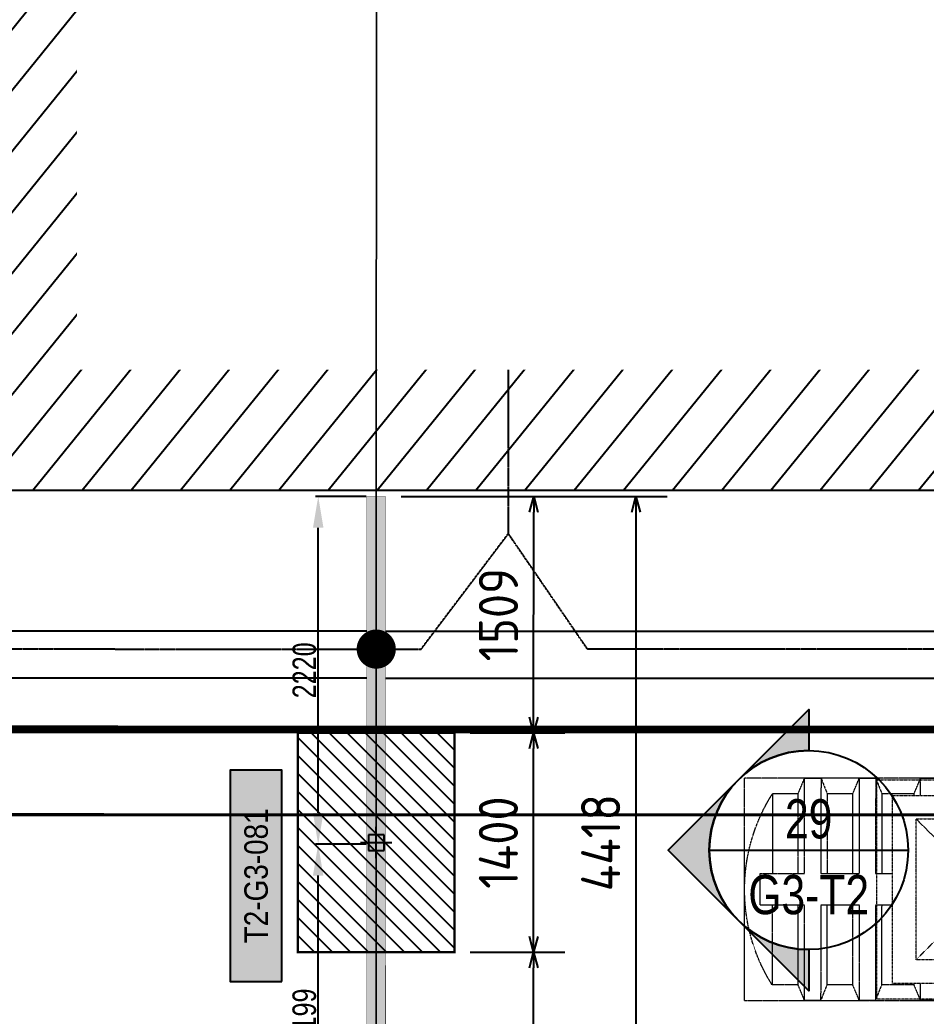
# Model space of a CAD drawing. Header units: centimetres. Extents: x -6122352 to 7132207, y -1694241 to 1947892.
# Drawn here: x 66248 to 72032, y -107290 to -100933 of the extents above; entities that cross this region are included whole.
import ezdxf
from ezdxf.enums import TextEntityAlignment as Align
from ezdxf.xclip import XClip

# ---------------------------------------------------------------- set-up
doc = ezdxf.new("R2010")
doc.units = ezdxf.units.CM
doc.header["$MEASUREMENT"] = 0
doc.header["$XCLIPFRAME"] = 2
doc.header["$PDMODE"] = 66
doc.header["$PDSIZE"] = 100
for name, pattern in [('DASHED2', [0.375, 0.25, -0.125]), ('HIDDEN', [0.375, 0.25, -0.125]), ('XR-AR-END-SETTING OUT PLAN$0$23261-XR-AR-SI-GF$0$HIDDEN', [0.375, 0.25, -0.125])]:
    doc.linetypes.add(name, pattern=pattern)
for name, color, linetype in [('00-MI-DIM', 7, 'Continuous'), ('23585-XR-AR-BOUNDARY WALLS AND SETBACKS$0$setback', 7, 'XR-AR-END-SETTING OUT PLAN$0$23261-XR-AR-SI-GF$0$HIDDEN'), ('@MI-FOOTINGS', 7, 'Continuous'), ('@MI-REF LAYER', 7, 'Continuous'), ('@MI-TYPE-02', 6, 'Continuous'), ('B_TH_4', 7, 'Continuous'), ('PANEL-TAGS', 7, 'Continuous'), ('VD-WS-WATER TANK', 7, 'Continuous'), ('XR-AR-MID-SETTING OUT FOR MASTER$0$23585-XR-AR-MID-GROUND FLOOR$0$A-Flor-Strs', 1, 'Continuous'), ('XR-AR-MID-SETTING OUT FOR MASTER$0$23585-XR-AR-MID-GROUND FLOOR$0$GS-HATCH-FLOOR TILE', 251, 'Continuous')]:
    doc.layers.add(name, color=color, linetype=linetype)
for name, color, linetype, lineweight in [('23585-XR-AR-DAMAC PLOT LIMITS$0$1-Mid units', 41, 'Continuous', 5), ('@ Foundations', 4, 'DASHED2', 50), ('A-ANNO-TEXT', 3, 'Continuous', 25), ('XR-AR-MID-SETTING OUT FOR MASTER$0$23585-XR-AR-MID-GROUND FLOOR$0$$A-GLAZ-WNDO', 232, 'Continuous', 9), ('XR-AR-MID-SETTING OUT FOR MASTER$0$23585-XR-AR-MID-GROUND FLOOR$0$A-GLAZ-SILL', 8, 'Continuous', 5), ('XR-AR-MID-SETTING OUT FOR MASTER$0$23585-XR-AR-MID-GROUND FLOOR$0$A-GLAZ-WNDO', 232, 'Continuous', 9), ('XR-AR-MID-SETTING OUT FOR MASTER$0$23585-XR-AR-MID-GROUND FLOOR$0$A-WALL', 7, 'Continuous', 30), ('XR-AR-MID-SETTING OUT FOR MASTER$0$23585-XR-AR-MID-GROUND FLOOR$0$S-COLS', 51, 'Continuous', 40)]:
    doc.layers.add(name, color=color, linetype=linetype, lineweight=lineweight)
doc.styles.add('Arial Narrow', font='ARIALN.TTF', dxfattribs={"width": 0.95, "height": 500})
doc.styles.add('JWC 1.50MM', font='GOTHIC.TTF', dxfattribs={"width": 0.8, "height": 1.5})
doc.styles.add('PANELTAG_STYLE', font='arial.ttf')
doc.styles.add('Schueco-BEMSTIL', font='isocpeur.ttf', dxfattribs={"width": 0.9})
doc.dimstyles.new('JWC - 1.5', dxfattribs={"dimtxt": 1.5, "dimasz": 2, "dimexe": 0.18, "dimexo": 0.06, "dimgap": 0.09, "dimtad": 1, "dimtoh": 1, "dimdec": 0, "dimzin": 0, "dimdsep": 46, "dimtxsty": 'JWC 1.50MM', "dimcen": 0.09, "dimclrd": 1, "dimclre": 1, "dimclrt": 2, "dimadec": 0, "dimazin": 0, "dimtfac": 1, "dimtdec": 0, "dimtofl": 0, "dimtmove": 0, "dimatfit": 3, "dimfxl": 30, "dimtolj": 1, "dimtzin": 0, "dimarcsym": 0})
doc.dimstyles.new('MI- JWC-TXT-2.5 MM', dxfattribs={"dimscale": 1.5, "dimtxt": 2.5, "dimasz": 1, "dimexe": 2, "dimexo": 1, "dimgap": 1, "dimtad": 1, "dimdec": 0, "dimdsep": 46, "dimtxsty": 'Schueco-BEMSTIL', "dimblk": 'OPEN30', "dimcen": 0, "dimdle": 2, "dimclrd": 140, "dimclre": 8, "dimclrt": 40, "dimadec": 0, "dimazin": 2, "dimtfac": 1, "dimtdec": 0, "dimtix": 1, "dimtmove": 2, "dimatfit": 3, "dimldrblk": 'OPEN', "dimfxl": 2, "dimlwd": -1, "dimlwe": -1, "dimarcsym": 0})

# ---------------------------------------------------------------- blocks, each defined once
blk = doc.blocks.new('23585-XR-AR-BOUNDARY WALLS AND SETBACKS')
at = {"layer": '23585-XR-AR-BOUNDARY WALLS AND SETBACKS$0$setback', "ltscale": 40, "const_width": 0.05}
blk.add_lwpolyline([(496528.0138683853, 2768889.53020306), (496513.6369208413, 2768902.703844581), (496509.4820434907, 2768898.169344686), (496505.4284242032, 2768893.745523636), (496501.3750262877, 2768889.321925911), (496497.3216491075, 2768884.898150815), (496493.2682491078, 2768880.474350816), (496489.1135448206, 2768875.940027513), (496503.490752075, 2768862.766296911), (496507.6456059507, 2768867.300802918), (496511.6990474208, 2768871.724448176), (496515.7524017806, 2768876.148198367), (496519.8058017804, 2768880.571998366), (496521.9338264712, 2768882.894425312), (496523.8591744935, 2768884.995768585), (496528.0138683853, 2768889.53020306)], dxfattribs=at)
blk = doc.blocks.new('A$C9d9485f6')
at = {"layer": 'A-ANNO-TEXT', "rotation": 312.4881850805905}
blk.add_blockref('23585-XR-AR-BOUNDARY WALLS AND SETBACKS', (-2377088.534775567, -1504219.252137818), dxfattribs=at)
blk = doc.blocks.new('23585-XR-AR-DAMAC PLOT LIMITS')
at = {"layer": '23585-XR-AR-DAMAC PLOT LIMITS$0$1-Mid units', "color": 251, "true_color": 0x636466}
for points in [[(496517.9643000001, 2768874.1215), (496500.2691000002, 2768890.3353), (496504.3224999998, 2768894.7589), (496522.0176999997, 2768878.545299999)], [(496513.9108999996, 2768869.697699999), (496496.2156999996, 2768885.911499999), (496500.2691000002, 2768890.3353), (496517.9643000001, 2768874.1215)]]:
    blk.add_lwpolyline(points, close=True, dxfattribs=at)
blk = doc.blocks.new('A$Cf093b529')
at = {"layer": 'A-ANNO-TEXT'}
blk.add_blockref('23585-XR-AR-DAMAC PLOT LIMITS', (-495391.9901121984, -2768603.441896566), dxfattribs=at)
blk = doc.blocks.new('XR-AR-MID-SETTING OUT FOR MASTER$0$23585-XR-AR-MID-GROUND FLOOR$0$945-4P-1-101-GROUND FLOOR PLAN$0$XR-MIDDLE-GROUND FLOOR PLAN$0$A$C446944C1')
at = {"layer": 'XR-AR-MID-SETTING OUT FOR MASTER$0$23585-XR-AR-MID-GROUND FLOOR$0$A-GLAZ-SILL', "color": 252}
blk.add_line((-2.733431756496429e-07, -4.737777635455132e-05), (5.199999726377428, -4.737754352390766e-05), dxfattribs=at)
for points in [[(2.208076124545187, -0.02284434624016285), (2.208076124545187, -0.1242443462833762), (2.093846930889413, -0.07354434626176953), (2.208076124545187, -0.02284434624016285)], [(2.991923328721896, -0.02284434624016285), (2.991923328721896, -0.1242443462833762), (3.106152522144839, -0.07354434579610825), (2.991923328721896, -0.02284434624016285)]]:
    blk.add_lwpolyline(points, dxfattribs=at)
at = {"layer": 'XR-AR-MID-SETTING OUT FOR MASTER$0$23585-XR-AR-MID-GROUND FLOOR$0$A-GLAZ-WNDO', "color": 252}
for p, q in [((5.199999726610258, 0.2499526219908148), (-2.735760062932968e-07, 0.2499526222236454)), ((-2.735760062932968e-07, 0.2499526222236454), (-2.733431756496429e-07, -4.737777635455132e-05)), ((0.04999972670339048, 0.0999526223167777), (0.04999972647055984, 0.2499526219908148)), ((1.284999726805836, 0.2499526222236454), (1.284999726805836, 0.09995262185111642)), ((1.334999726619571, 0.09995262208394706), (1.334999726619571, 0.2499526222236454)), ((3.864999726880342, 0.0999526223167777), (3.864999726880342, 0.2499526224564761)), ((3.914999726694077, 0.2499526222236454), (3.914999726694077, 0.09995262185111642)), ((5.149999726563692, 0.09995262254960835), (5.149999726796523, 0.2499526222236454)), ((5.199999726610258, 0.2499526219908148), (5.199999726377428, -4.737754352390766e-05)), ((-2.733431756496429e-07, 0.09995262208394706), (2.599999726517126, 0.09995262185111642)), ((5.199999726610258, 0.0999526223167777), (2.599999726517126, 0.09995262185111642))]:
    blk.add_line(p, q, dxfattribs=at)
for points in [[(1.284999726805836, 0.1999526221770793), (0.04999972647055984, 0.1999526226427406)], [(3.914999726694077, 0.1999526221770793), (5.149999726796523, 0.1999526219442487)]]:
    blk.add_lwpolyline(points, dxfattribs=at)
for points in [[(1.224999726749957, 0.03995262226089835), (1.304999726824462, 0.03995262226089835), (1.304999726824462, 0.08995262207463384), (1.224999726517126, 0.08995262230746448)], [(2.51999972644262, 0.03995262226089835), (1.304999726824462, 0.03995262226089835), (1.304999726824462, 0.08995262207463384), (2.519999726675451, 0.08995262207463384)], [(2.599999726517126, 0.03995262226089835), (2.51999972644262, 0.03995262226089835), (2.519999726675451, 0.08995262207463384), (2.599999726517126, 0.08995262254029512)], [(2.599999726517126, 0.03995262226089835), (2.679999726591632, 0.03995262202806771), (2.679999726591632, 0.08995262254029512), (2.599999726517126, 0.08995262254029512)], [(2.679999726591632, 0.03995262202806771), (3.89499972644262, 0.039952622493729), (3.894999726675451, 0.08995262207463384), (2.679999726591632, 0.08995262254029512)], [(3.974999726749957, 0.039952622493729), (3.89499972644262, 0.039952622493729), (3.894999726675451, 0.08995262207463384), (3.974999726749957, 0.08995262230746448)]]:
    blk.add_lwpolyline(points, close=True, dxfattribs=at)
blk = doc.blocks.new('XR-AR-MID-SETTING OUT FOR MASTER$0$23585-XR-AR-MID-GROUND FLOOR$0$A$C08698786')
at = {"layer": 'XR-AR-MID-SETTING OUT FOR MASTER$0$23585-XR-AR-MID-GROUND FLOOR$0$S-COLS', "color": 252, "lineweight": 30}
blk.add_lwpolyline([(-100.1414103507996, 18727.55777406693), (-100.141410112381, 17727.55777406693), (99.85858964920044, 17727.55777430534), (99.85858988761902, 18727.55777430534)], close=True, dxfattribs=at)
blk = doc.blocks.new('XR-AR-MID-SETTING OUT FOR MASTER')
at = {"layer": 'XR-AR-MID-SETTING OUT FOR MASTER$0$23585-XR-AR-MID-GROUND FLOOR$0$A-Flor-Strs', "color": 8}
for p, q in [((60.05534254956096, 20672.92354680672), (5940.045863168596, 20672.65234583314)), ((60.04151019822535, 20372.92400187173), (5940.031380742199, 20372.65280095958))]:
    blk.add_line(p, q, dxfattribs=at)
at = {"layer": 'XR-AR-MID-SETTING OUT FOR MASTER$0$23585-XR-AR-MID-GROUND FLOOR$0$A-WALL', "color": 8}
for points in [[(99.99999931454659, 19472.65428209305), (-99.99999925494194, 19472.65428256989), (-99.998236566782, 5500.00000667572), (100.0017631351948, 5500.000006198883), (99.9995484650135, 8850.141927242279), (1100.048611491919, 8850.10940027237), (1100.048611015081, 8950.109399795532), (100.03925588727, 8950.072475910187), (100.0088088810444, 10949.9982419014), (2099.951952844858, 10949.99824142456), (2099.998660355806, 9950.143901348114), (2199.988806992769, 9950.143900871277), (2200.057162195444, 11149.97698402405), (2100.075846284628, 11149.97698354721), (2100.039519578218, 11049.97698402405), (100.0088088810444, 11049.99824142456)], [(100.0000008046627, 19472.65428304672), (400.0004432499409, 19472.65428209305), (400.0004433095455, 19222.70159435272), (99.99999997019768, 19222.70159482956)]]:
    blk.add_lwpolyline(points, close=True, dxfattribs=at)
at = {"layer": 'XR-AR-MID-SETTING OUT FOR MASTER$0$23585-XR-AR-MID-GROUND FLOOR$0$$A-GLAZ-WNDO', "color": 8, "xscale": -1000, "yscale": 1000, "zscale": 1000}
blk.add_blockref('XR-AR-MID-SETTING OUT FOR MASTER$0$23585-XR-AR-MID-GROUND FLOOR$0$945-4P-1-101-GROUND FLOOR PLAN$0$XR-MIDDLE-GROUND FLOOR PLAN$0$A$C446944C1', (5600.000170022249, 19222.70166015625), dxfattribs=at)
at = {"layer": 'XR-AR-MID-SETTING OUT FOR MASTER$0$23585-XR-AR-MID-GROUND FLOOR$0$GS-HATCH-FLOOR TILE', "color": 8}
blk.add_blockref('XR-AR-MID-SETTING OUT FOR MASTER$0$23585-XR-AR-MID-GROUND FLOOR$0$A$C08698786', (-1.490116119384766e-07, 0), dxfattribs=at)
blk = doc.blocks.new('MID UNIT')
at = {"xscale": 0.001, "yscale": 0.001, "zscale": 0.001}
blk.add_blockref('XR-AR-MID-SETTING OUT FOR MASTER', (0, 0), dxfattribs=at)
blk = doc.blocks.new('TH_4')
at = {"xscale": -1}
blk.add_blockref('MID UNIT', (495814.3053798475, 2769130.514097063), dxfattribs=at)
blk.add_blockref('MID UNIT', (495814.3053798428, 2769130.514097063))
blk = doc.blocks.new('A$C780da55d')
at = {"layer": 'B_TH_4', "xscale": 1.000039159572381, "yscale": 1.000039159572381, "zscale": 1.000039159572381}
blk.add_blockref('TH_4', (-495814.0704651335, -2769239.302089663), dxfattribs=at)
blk = doc.blocks.new('23585-XR-AR-MALDIVE-2$0$TH_4')
blk.add_blockref('A$C780da55d', (495794.655359471, 2769130.864096801))
at = {"layer": '@ Foundations', "linetype": 'DASHED2', "ltscale": 0.25}
for points in [[(495813.2805024774, 2769147.567329024), (495815.3305024774, 2769147.567329024), (495815.3305024774, 2769149.917329025), (495813.2805024774, 2769149.917329025)], [(495812.9555024774, 2769144.710129024), (495815.6555024774, 2769144.710129024), (495815.6555024774, 2769147.210129024), (495812.9555024774, 2769147.210129024)]]:
    blk.add_lwpolyline(points, close=True, dxfattribs=at)
blk = doc.blocks.new('WT')
at = {"layer": 'VD-WS-WATER TANK', "color": 8, "linetype": 'HIDDEN', "lineweight": 5}
for p, q in [((-1544.628465470625, 709.6584162400104), (-1544.628465470625, -710.3415837597568)), ((-1544.628465470625, 709.6584162400104), (805.3742911103182, 709.6584162400104)), ((805.3742911103182, -710.3415837599896), (805.3742911103182, 709.6584162400104)), ((-1205.197479922557, 610), (-1368.584841941483, 609.6917219583411)), ((-1367.616602353984, 100.7170481621288), (-1368.584841941483, 609.6917219583411)), ((-853.8209368987009, 609.9999999995343), (-1019.529137560632, 609.6873430171981)), ((-462.4613206691574, 609.9999999997672), (-670.4740313610528, 609.9999999997672)), ((-92.2536644951906, 609.9999999997672), (-279.1144151315093, 609.9999999997672)), ((277.9539916787762, 609.9999999997672), (91.09390626149252, 609.6474338008557)), ((645.8408009468112, 609.9999999997672), (461.3015541732311, 609.6518127417658)), ((646.8096269820817, 100.7170481618959), (645.8408009468112, 609.9999999997672)), ((-1366.263995035551, -610.3082780416589), (-1367.232107905904, -101.4002156818751)), ((648.161647852743, -610.0000000002328), (647.1941214301623, -101.4002156816423)), ((-1202.876633016858, -610.0000000002328), (-1366.263995035551, -610.3082780416589)), ((-853.8209368984681, -610.0000000002328), (-1017.208298916928, -610.3082780416589)), ((-462.4613206691574, -610), (-668.1531844553538, -610)), ((-92.2536644951906, -610.0000000002328), (-276.7935682260431, -610.0000000002328)), ((277.9539916787762, -610.0000000002328), (93.4147449049633, -610.3481872582342)), ((648.161647852743, -610.0000000002328), (463.6224010786973, -610.3481872582342)), ((805.3742911103182, -710.3415837599896), (-1544.628465470625, -710.3415837597568))]:
    blk.add_line(p, q, dxfattribs=at)
at = {"layer": 'VD-WS-WATER TANK', "color": 8, "linetype": 'HIDDEN', "lineweight": 5, "ltscale": 0.2}
for p, q in [((-450.0018297319766, 450.0018297312781, 1.058825682041061), (449.9999999995343, -449.9999999997672, -1)), ((449.9999999995343, 449.9999999993015), (-450.0000000004657, -450.0000000002328, 1.000000000007276))]:
    blk.add_line(p, q, dxfattribs=at)
at = {"layer": 'VD-WS-WATER TANK', "color": 8, "linetype": 'HIDDEN', "lineweight": 5}
for points in [[(-1057.987290713005, 100.7170481625944), (-1058.984124873765, 709.6584162407089), (-1161.101388717303, 709.6584162407089), (-1202.876633016625, 610.0000000006985), (-1202.876633016858, 100.7170481625944)], [(-1161.101388717303, 709.6584162407089), (-1161.10138871707, 100.7170481625944)], [(-1018.560901444405, 100.7170481623616), (-1019.529727479443, 610.0000000004657), (-1058.984124873765, 709.6584162407089)], [(-708.9315945943817, 100.7170481623616), (-709.928428754909, 709.6584162404761), (-812.04569259868, 709.6584162404761), (-853.8209368987009, 610.0000000002328), (-853.8209368982352, 100.7170481628273)], [(-812.04569259868, 709.6584162404761), (-812.04569259868, 100.7170481623616)], [(-669.5052053260151, 100.7170481623616), (-670.4740313610528, 610.0000000002328), (-709.928428754909, 709.6584162404761)], [(-318.3893022132106, 599.9999999993015), (-318.5688125255983, 709.6584162404761), (-420.6860763693694, 709.6584162404761), (-462.4613206691574, 610.0000000004657), (-462.4613206691574, 599.9999999997672)], [(-420.6860763693694, 709.6584162404761), (-420.6860763693694, 599.9999999997672)], [(-279.0953917962033, 599.9999999997672), (-279.1144151315093, 610.0000000004657), (-318.5688125255983, 709.6584162404761)], [(51.81901098834351, 599.9999999995343), (51.63884364836849, 709.6584162402432), (-50.47842019540258, 709.6584162407089), (-92.25366449495777, 610), (-92.2536644951906, 600)], [(-50.47842019540258, 709.6584162407089), (-50.47842019563541, 599.9999999997672)], [(91.11226437753066, 599.9999999995343), (91.09324104245752, 610.0000000002328), (51.63884364836849, 709.6584162402432)], [(422.026010134723, 599.9999999997672), (421.8464998223353, 709.6584162404761), (319.7292359783314, 709.6584162407089), (277.9539916787762, 610.0000000002328), (277.9539916787762, 599.9999999995343)], [(319.7292359783314, 709.6584162407089), (319.7292359785642, 600.0000000002328)], [(461.3199205512647, 600), (461.3008972161915, 610), (421.8464998223353, 709.6584162404761)], [(-1161.10138871707, 100.7170481625944), (-1444.626510607777, 100.7170481625944), (-1444.626510607777, -101.4002156811766), (-1161.10138871707, -101.4002156814095)], [(-812.04569259868, 100.7170481623616), (-1057.987290713005, 100.7170481625944)], [(-600.0000000002328, 100.7170481623616), (-708.9315945943817, 100.7170481623616)], [(599.9999999997672, -101.4002156811766), (705.3734893924557, -101.4002156811766), (705.3734893924557, 100.7170481625944), (599.9999999997672, 100.7170481625944)], [(-1202.876633016858, -101.4002156814095), (-1202.876633016858, -609.9999999995343), (-1161.101388717303, -710.3415837595239), (-1056.663277968066, -710.3415837592911), (-1017.208880573744, -610), (-1018.176406996092, -101.4002156811766)], [(-1161.10138871707, -101.4002156814095), (-1161.101388717303, -710.3415837595239)], [(-1056.663277968066, -710.3415837592911), (-1057.659002496395, -101.4002156809438)], [(-1057.659002496395, -101.4002156809438), (-812.0456925984472, -101.4002156811766)], [(-853.8209368984681, -101.4002156809438), (-853.8209368984681, -609.9999999995343), (-812.04569259868, -710.3415837595239), (-707.6075818496756, -710.3415837595239), (-668.1531844551209, -610), (-669.1207108779345, -101.4002156809438)], [(-812.0456925984472, -101.4002156811766), (-812.04569259868, -710.3415837595239)], [(-707.6075818496756, -710.3415837595239), (-708.6033063777722, -101.4002156809438)], [(-708.6033063777722, -101.4002156809438), (-600.0000000006985, -101.4002156814095)], [(-462.4613206689246, -600.0000000002328), (-462.4613206689246, -609.9999999997672), (-420.6860763693694, -710.3415837595239), (-316.2479656198993, -710.3415837590583), (-276.7935682255775, -609.9999999997672), (-276.8125915611163, -600.0000000002328)], [(-420.6860763693694, -600.0000000004657), (-420.6860763693694, -710.3415837595239)], [(-316.2479656198993, -710.3415837590583), (-316.428393206792, -600)], [(-92.25366449495777, -600.0000000004657), (-92.25366449495777, -609.9999999997672), (-50.47842019516975, -710.3415837592911), (53.95969055383466, -710.3415837592911), (93.41408794769086, -609.9999999997672), (93.39506461261772, -600.0000000004657)], [(-50.47842019540258, -600.0000000002328), (-50.47842019516975, -710.3415837592911)], [(53.95969055383466, -710.3415837592911), (53.7786999901291, -600.0000000004657)], [(277.9539916787762, -600.0000000004657), (277.9539916787762, -610), (319.7292359785642, -710.3415837592911), (424.1673467275687, -710.3415837592911), (463.6217441216577, -609.9999999997672), (463.6027207863517, -600.0000000002328)], [(319.7292359783314, -600.0000000004657), (319.7292359785642, -710.3415837592911)], [(424.1673467275687, -710.3415837592911), (423.9869191413745, -600.0000000002328)]]:
    blk.add_lwpolyline(points, dxfattribs=at)
at = {"layer": 'VD-WS-WATER TANK', "color": 8, "linetype": 'HIDDEN', "lineweight": 5, "ltscale": 0.2}
for points in [[(-699.9999999995343, -699.9999999995343), (700.0000000002328, -700), (699.9999999997672, 700), (-700, 700.0000000002328)], [(-600.0000000004657, -600.0000000004657), (599.9999999995343, -600.0000000011642), (599.9999999995343, 599.9999999995343), (-600.0000000002328, 599.9999999990687)], [(-450.0000000002328, -450.0000000002328), (449.9999999997672, -450.0000000004657), (449.9999999995343, 449.9999999993015), (-450.0000000004657, 450)]]:
    blk.add_lwpolyline(points, close=True, dxfattribs=at)
at = {"layer": 'VD-WS-WATER TANK', "color": 8, "linetype": 'HIDDEN', "lineweight": 5}
for radius in [299.9999999999999, 254.9999999999999]:
    blk.add_circle((0, 2.328306436538696e-10), radius, dxfattribs=at)
for centre, radius, start, end in [((-406.0936178530101, 1.520493773277849), 1138.534847617149, 147.7123555648303, 212.5056355353665), ((-448.5880362042226, -2.084176184376702), 1253.962327314667, 331.0008973028165, 29.21709379940886)]:
    blk.add_arc(centre, radius, start, end, dxfattribs=at)
blk = doc.blocks.new('A$C3d5adbb0')
at = {"layer": 'VD-WS-WATER TANK', "ltscale": 100, "xscale": -0.001000000000000001, "yscale": 0.001000000000000001, "zscale": 0.001000000000000001, "rotation": 359.9999999985787}
blk.add_blockref('WT', (17.25830755522475, 22.02531752479263), dxfattribs=at)
blk = doc.blocks.new('_Dot')
at = {"color": 0, "linetype": 'ByBlock', "lineweight": -2}
blk.add_line((-0.5, 0), (-1, 0), dxfattribs=at)
at = {"color": 0, "linetype": 'ByBlock', "const_width": 0.5}
blk.add_lwpolyline([(-0.25, 0, 1), (0.25, 0, 1)], format="xyb", close=True, dxfattribs=at)
blk = doc.blocks.new('_Open30')
at = {"color": 0, "linetype": 'ByBlock', "lineweight": -2}
for p, q in [((-1, 0.26794919), (0, 0)), ((0, 0), (-1, -0.26794919)), ((0, 0), (-1, 0))]:
    blk.add_line(p, q, dxfattribs=at)
blk = doc.blocks.new('*D1516')
at = {"layer": '@MI-TYPE-02', "color": 8, "transparency": 16777216}
for p, q in [((372376.0693859375, -160410.4428120893), (374074.6558366919, -160410.74490315)), ((372376.7794389448, -164828.4820016013), (374073.8700950749, -164828.7838266371))]:
    blk.add_line(p, q, dxfattribs=at)
at = {"layer": '@MI-TYPE-02', "color": 140, "transparency": 16777216}
blk.add_line((373874.6380550048, -160510.7093318681), (373873.8878830881, -164728.7482585182), dxfattribs=at)
at = {"layer": 'Defpoints', "color": 0, "transparency": 16777216}
for p in [(372276.069387519, -160410.4250272391), (372276.7794405263, -164828.4642167511), (373873.8700982379, -164828.7482569367)]:
    blk.add_point(p, dxfattribs=at)
at = {"layer": '@MI-TYPE-02', "color": 140, "transparency": 16777216, "xscale": 100, "yscale": 100, "zscale": 100}
for p, rotation in [((373874.655839855, -160410.7093334496), 89.9898100313855), ((373873.8700982379, -164828.7482569367), 269.9898100313856)]:
    blk.add_blockref('_Open30', p, dxfattribs=dict(at, rotation=rotation))
at = {"layer": '@MI-TYPE-02', "color": 40, "transparency": 16777216, "insert": (373649.2629726048, -162619.6887792802), "char_height": 250, "attachment_point": 5, "rotation": 89.98981003138552, "style": 'Schueco-BEMSTIL'}
blk.add_mtext('4418', dxfattribs=at)
blk = doc.blocks.new('_Open')
at = {"color": 0, "linetype": 'ByBlock', "lineweight": -2}
for p, q in [((-1, 0.1666666666666667), (0, 0)), ((-1, -0.1666666666666667), (0, 0)), ((0, 0), (-1, 0))]:
    blk.add_line(p, q, dxfattribs=at)
blk = doc.blocks.new('T2-SINGLE FOOTING')
at = {"layer": '@MI-FOOTINGS', "transparency": 33554679}
h = blk.add_hatch(dxfattribs=at)
h.set_pattern_fill('ANSI31', color=8, scale=650)
h.set_pattern_definition([(45, (0, 0), (-57.45242597140699, 57.45242597140699), [])])
h.paths.add_polyline_path([(-700, 500), (700, 500), (700, -500), (-700, -500)])
at = {"layer": '@MI-FOOTINGS', "color": 62, "const_width": 15}
blk.add_lwpolyline([(-700, 500), (700, 500), (700, -500), (-700, -500)], close=True, dxfattribs=at)
at = {"layer": '@MI-FOOTINGS', "color": 30}
blk.add_point((0, 0), dxfattribs=at)
blk = doc.blocks.new('*D1536')
at = {"color": 1, "lineweight": -2, "transparency": 16777216}
for p, q in [((372151.9806341936, -162629.9208121731), (371827.9117536445, -162629.8631770072)), ((371845.5563196649, -164628.3858212811), (371845.8761836594, -162829.8663751173)), ((372150.7794450455, -164828.4401079206), (371827.5207502492, -164828.3826168451))]:
    blk.add_line(p, q, dxfattribs=at)
at = {"color": 1, "transparency": 16777216}
for points in [[(371812.5428508532, -162829.8604468339), (371879.2095164655, -162829.8723034007), (371845.9117533598, -162629.8663782803)], [(371812.2229868587, -164628.3798929977), (371878.889652471, -164628.3917495645), (371845.5207499645, -164828.3858181181)]]:
    blk.add_solid(points, dxfattribs=at)
at = {"layer": 'Defpoints', "color": 0, "transparency": 16777216}
for p in [(371845.9117533598, -162629.8663782803), (372157.9806340987, -162629.9218792641), (372156.7794449506, -164828.4411750117)]:
    blk.add_point(p, dxfattribs=at)
at = {"color": 2, "transparency": 16777216, "insert": (371757.9433094744, -163729.1104879127), "char_height": 150, "attachment_point": 5, "rotation": 89.98981003138552, "style": 'JWC 1.50MM'}
blk.add_mtext('\\A1;2199', dxfattribs=at)
blk = doc.blocks.new('*D1538')
at = {"color": 1, "lineweight": -2, "transparency": 16777216}
for p, q in [((372153.1855581595, -160410.4015167578), (371828.3064917939, -160410.3437375016)), ((371845.9473229958, -162429.8663814433), (371846.2709218088, -160610.3469356116)), ((372151.9806341936, -162629.9208121731), (371827.9117535801, -162629.8631770072))]:
    blk.add_line(p, q, dxfattribs=at)
at = {"color": 1, "transparency": 16777216}
for points in [[(371812.9375890027, -160610.3410073282), (371879.604254615, -160610.352863895), (371846.3064915093, -160410.3469387746)], [(371812.6139901897, -162429.8604531599), (371879.2806558019, -162429.8723097267), (371845.9117532954, -162629.8663782803)]]:
    blk.add_solid(points, dxfattribs=at)
at = {"layer": 'Defpoints', "color": 0, "transparency": 16777216}
for p in [(371846.3064915093, -160410.3469387746), (372159.1855580646, -160410.4025838488), (372157.9806340987, -162629.9218792641)]:
    blk.add_point(p, dxfattribs=at)
at = {"color": 2, "transparency": 16777216, "insert": (371758.3361802147, -161520.0910482409), "char_height": 150, "attachment_point": 5, "rotation": 89.98981003138552, "style": 'JWC 1.50MM'}
blk.add_mtext('\\A1;2220', dxfattribs=at)
blk = doc.blocks.new('*D1529')
at = {"color": 8, "transparency": 16777216}
for p, q in [((372816.2999106024, -163319.5513200113), (373421.1303186715, -163319.6588881951)), ((372376.7794389448, -164828.4820016013), (373420.8619437123, -164828.6676901137))]:
    blk.add_line(p, q, dxfattribs=at)
at = {"color": 140, "transparency": 16777216}
blk.add_line((373220.8797317255, -164728.6321219948), (373221.1125369843, -163419.6233169132), dxfattribs=at)
at = {"layer": 'Defpoints', "color": 0, "transparency": 16777216}
for p in [(372716.2999121839, -163319.5335351611), (373221.1303218345, -163319.6233184947), (372276.7794405263, -164828.4642167511)]:
    blk.add_point(p, dxfattribs=at)
at = {"color": 140, "transparency": 16777216, "xscale": 100, "yscale": 100, "zscale": 100}
for p, rotation in [((373221.1303218345, -163319.6233184947), 89.98981003138552), ((373220.8619468753, -164828.6321204133), 269.9898100313856)]:
    blk.add_blockref('_Open30', p, dxfattribs=dict(at, rotation=rotation))
at = {"color": 40, "transparency": 16777216, "insert": (372995.9961379133, -164074.087703541), "char_height": 250, "attachment_point": 5, "rotation": 89.98981003138552, "style": 'Schueco-BEMSTIL'}
blk.add_mtext('1509', dxfattribs=at)
blk = doc.blocks.new('*D1530')
at = {"color": 8, "transparency": 16777216}
for p, q in [((372816.5488984647, -161919.5513421524), (373421.3793065339, -161919.6589103362)), ((372816.2999106024, -163319.5513200113), (373421.130318631, -163319.6588881951))]:
    blk.add_line(p, q, dxfattribs=at)
at = {"color": 140, "transparency": 16777216}
blk.add_line((373221.1481066442, -163219.6233200762), (373221.3615248467, -162019.6233390543), dxfattribs=at)
at = {"layer": 'Defpoints', "color": 0, "transparency": 16777216}
for p in [(372716.5489000462, -161919.5335573022), (373221.3793096969, -161919.6233406358), (372716.2999121839, -163319.5335351611)]:
    blk.add_point(p, dxfattribs=at)
at = {"color": 140, "transparency": 16777216, "xscale": 100, "yscale": 100, "zscale": 100}
for p, rotation in [((373221.3793096969, -161919.6233406358), 89.98981003138552), ((373221.130321794, -163319.6233184947), 269.9898100313856)]:
    blk.add_blockref('_Open30', p, dxfattribs=dict(at, rotation=rotation))
at = {"color": 40, "transparency": 16777216, "insert": (372996.2548193039, -162619.5833136523), "char_height": 250, "attachment_point": 5, "rotation": 89.98981003138552, "style": 'Schueco-BEMSTIL'}
blk.add_mtext('1400', dxfattribs=at)
blk = doc.blocks.new('*D1531')
at = {"color": 8, "transparency": 16777216}
for p, q in [((372376.0693859375, -160410.4428120893), (373421.6476852451, -160410.6287666266)), ((372816.5488984647, -161919.5513421524), (373421.3793064902, -161919.6589103362))]:
    blk.add_line(p, q, dxfattribs=at)
at = {"color": 140, "transparency": 16777216}
blk.add_line((373221.3970945034, -161819.6233422173), (373221.6299035579, -160510.5931953447), dxfattribs=at)
at = {"layer": 'Defpoints', "color": 0, "transparency": 16777216}
for p in [(372276.069387519, -160410.4250272391), (373221.6476884081, -160410.5931969262), (372716.5489000462, -161919.5335573022)]:
    blk.add_point(p, dxfattribs=at)
at = {"color": 140, "transparency": 16777216, "xscale": 100, "yscale": 100, "zscale": 100}
for p, rotation in [((373221.6476884081, -160410.5931969262), 89.98981003138552), ((373221.3793096532, -161919.6233406358), 269.9898100313856)]:
    blk.add_blockref('_Open30', p, dxfattribs=dict(at, rotation=rotation))
at = {"color": 40, "transparency": 16777216, "insert": (372996.5135025891, -161165.068252868), "char_height": 250, "attachment_point": 5, "rotation": 89.98981003138552, "style": 'Schueco-BEMSTIL'}
blk.add_mtext('1509', dxfattribs=at)
blk = doc.blocks.new('*U1871')
h = blk.add_hatch(color=94)
edge = h.paths.add_edge_path()
edge.add_line((-5.853590386044781e-15, -6.350000000000011), (-3.839567134987508e-15, -8.98025612106916))
edge.add_line((-3.839567134987508e-15, -8.98025612106916), (-8.98025612106916, -1.4210854715202e-14))
edge.add_line((-8.98025612106916, -1.364422505680946e-14), (-1.243449787580175e-14, 8.980256121069147))
edge.add_line((-1.308023176029987e-14, 8.980256121069147), (-6.554262137165959e-15, 6.349999999999988))
edge.add_arc((-2.326472348102011e-15, -1.154631945610163e-14), 6.35, 90.00000000000004, 269.9999999999999)
at = {"color": 94}
blk.add_line((-6.35, -5.639932965095795e-15), (6.35, -1.127986593019159e-14), dxfattribs=at)
for points in [[(-5.853590386044781e-15, -6.350000000000011), (-3.839567134987508e-15, -8.98025612106916), (-8.98025612106916, -1.364422505680946e-14), (-1.308023176029987e-14, 8.980256121069147), (-6.554262137165959e-15, 6.349999999999988, 0.9999999999999994)], [(-4.490128060534579, 4.490128060534578, 0.4142135623730951), (-4.490128060534578, -4.49012806053458), (-8.98025612106916, -1.236372533598709e-15), (-4.490128060534585, 4.490128060534578)]]:
    blk.add_lwpolyline(points, format="xyb", close=True)
blk.add_circle((-1.409983241273949e-15, -5.639932965095795e-15), 6.35, dxfattribs=at)
at = {"style": 'Arial Narrow', "width": 0.95, "flags": 8}
blk.add_attdef('VIEWNUMBER', text='', height=2.5, dxfattribs=at).set_placement((-1.409983241273949e-15, -5.639932965095795e-15), align=Align.BOTTOM_CENTER)
blk.add_attdef('SHEETNUMBER', text='', height=2.5, dxfattribs=at).set_placement((-1.409983241273949e-15, -1.587500000000005), align=Align.TOP_CENTER)
blk = doc.blocks.new('PANELTAG')
at = {"layer": 'PANEL-TAGS', "color": 1}
blk.add_lwpolyline([(-13.49999999999989, -3.300000000000182), (13.50000000000011, -3.300000000000182), (13.50000000000011, 3.299999999999727), (-13.49999999999989, 3.299999999999727)], close=True, dxfattribs=at)
at = {"layer": 'PANEL-TAGS', "color": 40, "true_color": 0xffd700}
blk.add_solid([(-13.49999999999989, -3.300000000000182), (13.50000000000011, -3.300000000000182), (-13.49999999999989, 3.299999999999727), (13.50000000000011, 3.299999999999727)], dxfattribs=at)
at = {"layer": 'PANEL-TAGS', "color": 5, "style": 'PANELTAG_STYLE', "width": 0.85}
blk.add_attdef('TAGNO', text='', height=3, dxfattribs=at).set_placement((1.13686837721616e-13, -4.547473508864641e-13), align=Align.MIDDLE)
blk = doc.blocks.new('M3 REF WITH TABLES')
at = {"color": 10}
blk.add_lwpolyline([(34.66325089067686, 29.68410262046382), (45.18633932532975, 20.03993892343715), (49.40796777181095, 24.6489977510646), (49.18618639430497, 24.85195393767208), (65.26248423440848, 42.40361756272614), (65.48408372345148, 42.20046279439703), (69.7056917072623, 46.80954036535695), (59.18240357114701, 56.45298300962895), (34.66325089067686, 29.68410262046382)], close=True, dxfattribs=at)
at = {"color": 1, "const_width": 0.02}
blk.add_lwpolyline([(66.75008565321332, 37.35228805663064), (63.13660208688816, 37.01294111879542), (53.66660245193634, 26.67782611725852), (51.67413852160098, 28.50586645537987), (53.66660245193634, 26.67782611725852), (46.40257196943276, 18.73133829329163), (46.29431879299227, 15.04407778941095)], dxfattribs=at)
blk = doc.blocks.new('G6-PARTITION REAR HALF')
at = {"layer": '@MI-TYPE-02'}
h = blk.add_hatch(color=256, dxfattribs=at)
h.dxf.hatch_style = 1
h.paths.add_polyline_path([(5941.868288872065, 4194.613093179127), (6060.022188599163, 4194.613447657146), (6060.141167843714, 6.322587107802974), (5940.141167843714, 6.322587107832078)])
h.paths.add_polyline_path([(11939.29924806743, 4415.088525276515), (12059.29924806743, 4415.088525276515), (12060.00930107478, -2.950664235424483), (11940.00930129431, -2.95203018050874)])
h.paths.add_polyline_path([(18059.70898426813, 4192.565027894998), (17939.70899181557, 4192.607588393403), (17938.10453776177, 4.317033469873422), (18058.10453021427, 4.274472971381329)])
h.paths.add_polyline_path([(24059.86562734697, 4112.309086222194), (23939.86563489446, 4112.351646720686), (23938.2430857853, -4.133628230723843), (24058.24307823781, -4.17618872915773)])
at = {"layer": '@MI-TYPE-02', "const_width": 2.499999999999999}
blk.add_lwpolyline([(11939.29924806743, 4415.088525276515), (12059.29924806743, 4415.088525276515), (12060.00930107478, -2.950664235424483), (11940.00930107478, -2.950664235424483)], close=True, dxfattribs=at)
at = {"rotation": 89.9898100330467}
blk.add_blockref('T2-SINGLE FOOTING', (11999.6542745711, 2206.068930520531), dxfattribs=at)
at = {"color": 94}
for base, p1, p2, picture, middle in [((11629.53635205777, 4415.16661374105), (11941.21049464715, 2195.591673251503), (11942.41541861306, 4415.110968666879), '*D1538', (11541.56604076317, 3305.422504274757)), ((11629.14161390829, 2195.647174235375), (11940.00930549909, -2.927622495975811), (11941.21049464715, 2195.591673251503), '*D1536', (11541.17317002296, 1096.403064602986))]:
    dim = blk.add_linear_dim(base=base, p1=p1, p2=p2, angle=89.98981003138552, dimstyle='JWC - 1.5', dxfattribs=at)
    dim.commit()
    dim.dimension.update_dxf_attribs({"geometry": picture, "text_midpoint": middle, "insert": (-360216.7701394515, 164825.5135525157)})
for base, p1, p2, picture, middle in [((13004.8775489566, 4414.920355589449), (12499.77876059472, 2905.979995213478), (12059.29924806743, 4415.088525276515), '*D1531', (12779.74336313759, 3660.445299647632)), ((13004.60917024541, 2905.890211879887), (12499.52977273241, 1505.980017354537), (12499.77876059472, 2905.979995213478), '*D1530', (12779.48467985238, 2205.930238863395)), ((13004.36018238304, 1505.890234020946), (12060.00930107478, -2.950664235424483), (12499.52977273241, 1505.980017354537), '*D1529', (12779.22599846183, 751.4258489746135))]:
    dim = blk.add_linear_dim(base=base, p1=p1, p2=p2, angle=89.98981003138552, dimstyle='MI- JWC-TXT-2.5 MM')
    dim.commit()
    dim.dimension.update_dxf_attribs({"geometry": picture, "text_midpoint": middle, "insert": (-360216.7701394515, 164825.5135525157)})
at = {"layer": '@MI-TYPE-02'}
dim = blk.add_linear_dim(base=(13657.09995878645, -3.234704421076458), p1=(12059.29924806743, 4415.088525276515), p2=(12060.00930107478, -2.950664235424483), angle=89.98981003138552, dimstyle='MI- JWC-TXT-2.5 MM', dxfattribs=at)
dim.commit()
dim.dimension.update_dxf_attribs({"geometry": '*D1516', "text_midpoint": (13432.49283315329, 2205.82477323545), "insert": (-360216.7701394515, 164825.5135525157)})

msp = doc.modelspace()

# ---------------------------------------------------------------- block references
at = {"layer": '@MI-REF LAYER', "xscale": 1000, "yscale": 1000, "zscale": 1000}
msp.add_blockref('A$C9d9485f6', (-23958.95045533385, 48155.57226163784), dxfattribs=at)

# ---------------------------------------------------------------- next in the draw order: block references
at = {"layer": '@MI-REF LAYER'}
ref = msp.add_blockref('23585-XR-AR-MALDIVE-2$0$TH_4', (495862223.3068303, 2769049743.418423), dxfattribs=dict(at, xscale=1000, yscale=1000, zscale=1000, rotation=180.0004263457452))
XClip(ref).set_block_clipping_path([(495835.392424888, 2769130.5103818076), (495835.3967513023, 2769154.450356969), (495832.30707694823, 2769154.410980098), (495826.3067906522, 2769154.412067512), (495820.30693135364, 2769154.4132776167), (495814.3069288675, 2769154.4143526326), (495808.30692413123, 2769154.41542765), (495805.1570141213, 2769154.416030391), (495802.30692738434, 2769154.4565039617), (495796.01202966133, 2769154.457572191), (495793.2170129507, 2769154.458168634), (495793.2122923648, 2769130.5183110787)])

# ---------------------------------------------------------------- next in the draw order: linework, layer by layer
at = {"layer": '@MI-REF LAYER', "color": 10}
msp.add_lwpolyline([(50376.01441383638, -89960.2429721274), (50371.9690600913, -104234.1796139122), (56622.21465642641, -104234.1331034167), (56622.07777362812, -103933.5034735499), (80423.51151656458, -103933.3263631371), (80423.37910748941, -104233.9559955868), (86673.62470415092, -104233.8817356158), (86677.00345622863, -89960.28485840559), (50376.01441383638, -89960.2429721274)], close=True, dxfattribs=at)

# ---------------------------------------------------------------- next in the draw order: block references
at = {"layer": '00-MI-DIM'}
ref = msp.add_blockref('*U1871', (71283.06874840753, -106231.1327746801), dxfattribs=dict(at, xscale=100, yscale=100, zscale=100))
ref.add_attrib('VIEWNUMBER', '29', dxfattribs={"layer": '0', "height": 250, "style": 'Arial Narrow', "width": 0.95}).set_placement((71283.06874840753, -106231.1327746801), align=Align.BOTTOM_CENTER)
ref.add_attrib('SHEETNUMBER', 'G3-T2', dxfattribs={"layer": '0', "height": 250, "style": 'Arial Narrow', "width": 0.95}).set_placement((71283.06874840753, -106389.8827746801), align=Align.TOP_CENTER)
at = {"layer": '@MI-REF LAYER', "color": 10, "xscale": 1000, "yscale": 1000, "zscale": 1000, "rotation": 180.0004263450647}
msp.add_blockref('A$C3d5adbb0', (89676.49401939624, -84456.14049319678), dxfattribs=at)
at = {"layer": '@MI-REF LAYER', "extrusion": (2.664056004125521e-12, 7.460188008912175e-09, 1), "xscale": -250.0000000000001, "yscale": 250.0000000000001, "zscale": 250.0000000000001, "rotation": 359.97999996235}
msp.add_blockref('_Dot', (68522.65660123627, -104948.2507091818, -11.22776409175546), dxfattribs=at)
at = {"layer": 'PANEL-TAGS'}
ref = msp.add_blockref('PANELTAG', (67755.5987184071, -106395.1058013681), dxfattribs=dict(at, xscale=50.00000000000001, yscale=50.00000000000001, zscale=50.00000000000001, rotation=90.00000000000001))
ref.add_attrib('TAGNO', 'T2-G3-081', dxfattribs={"color": 5, "height": 150, "rotation": 90, "style": 'PANELTAG_STYLE', "width": 0.8499999999999999}).set_placement((67755.5987184071, -106395.1058013681), align=Align.MIDDLE_CENTER)

# ---------------------------------------------------------------- next in the draw order: wipeouts: each hides what was drawn before it
msp.add_wipeout([(86673.346810938, -89960.3903957616), (50372.357776579345, -89959.83809378305), (50371.96905993459, -104234.17396235577), (56622.21465632465, -104234.13310354992), (56622.07777360872, -103933.5034735787), (80423.51151700671, -103933.32071120305), (80423.37910778308, -104233.95034378907), (86673.62470397336, -104233.88173577873)]).dxf.layer = '@MI-REF LAYER'

# ---------------------------------------------------------------- next in the draw order: hatches: boundary and pattern name
at = {"layer": '@MI-REF LAYER'}
h = msp.add_hatch(dxfattribs=at)
h.set_pattern_fill('ANSI31', color=256, scale=1999.999998458916, angle=6.732677568681441)
h.set_pattern_definition([(51.73267756868143, (-2377169058.081353, -1504501451.09876), (-196.2824303927789, 154.8328370300893), [])])
h.paths.add_polyline_path([(80423.51151656458, -103933.3263631371), (80423.37910748941, -104233.9559955868), (86673.62470418087, -104233.909488238), (86673.34681084957, -89960.39604730048), (50372.35776849663, -89960.3541610652), (50371.96905997334, -104234.1796137834), (56622.21465630847, -104234.1331032879), (56622.07777362812, -103933.5034735499)])

# ---------------------------------------------------------------- next in the draw order: linework, layer by layer
at = {"layer": '@MI-REF LAYER', "linetype": 'DASHED2', "extrusion": (2.664056004125944e-12, 7.460188008912175e-09, 1)}
for points, elevation in [([(69366.10400721536, -104211.5682404668), (69366.4811648588, -103130.6068068124)], -22.45802291460291), ([(56522.77341120477, -104943.7529255298), (68809.30030183693, -104948.3415032964), (69366.10400721536, -104211.5682404668)], -22.45801485042638), ([(80522.66391595606, -104952.3898291808), (69871.31013186993, -104948.7120479629), (69366.10400721536, -104211.5682404668)], -22.45801485042638)]:
    msp.add_lwpolyline(points, dxfattribs=dict(at, elevation=elevation))
at = {"layer": '@MI-REF LAYER', "color": 1, "const_width": 20}
msp.add_lwpolyline([(77703.36805757768, -108442.1740344287), (75012.43887283128, -106006.7438976767), (60994.75402365177, -106004.1651258118), (60996.99030156962, -103300.1608746045), (60994.75402365177, -106004.1651258118), (50228.47835705031, -106014.928858455), (47436.31717350814, -108425.6226794966)], dxfattribs=at)

# ---------------------------------------------------------------- next in the draw order: block references
at = {"layer": '@MI-TYPE-02', "color": 0}
msp.add_blockref('G6-PARTITION REAR HALF', (56522.78705254495, -108389.1431134112), dxfattribs=at)

# ---------------------------------------------------------------- next in the draw order: wipeouts: each hides what was drawn before it
at = {"color": 10}
msp.add_wipeout([(73798.47383163983, -99864.6007209908), (66612.75021515784, -99863.16096922524), (66612.08869951815, -103164.7498200296), (73797.81231570414, -103166.189571472), (73798.47383171383, -99864.60072107158)], dxfattribs=at).dxf.layer = '@MI-REF LAYER'

# ---------------------------------------------------------------- next in the draw order: block references
at = {"layer": '@MI-REF LAYER', "xscale": 1000, "yscale": 1000, "zscale": 1000}
for name, p, rotation in [('A$Cf093b529', (-891608.7329339073, 539022.7201118186), 312.4882903633292), ('M3 REF WITH TABLES', (5073.57098191743, -84448.84299303715), 312.4882889992022)]:
    msp.add_blockref(name, p, dxfattribs=dict(at, rotation=rotation))

doc.saveas('drawing.dxf')
